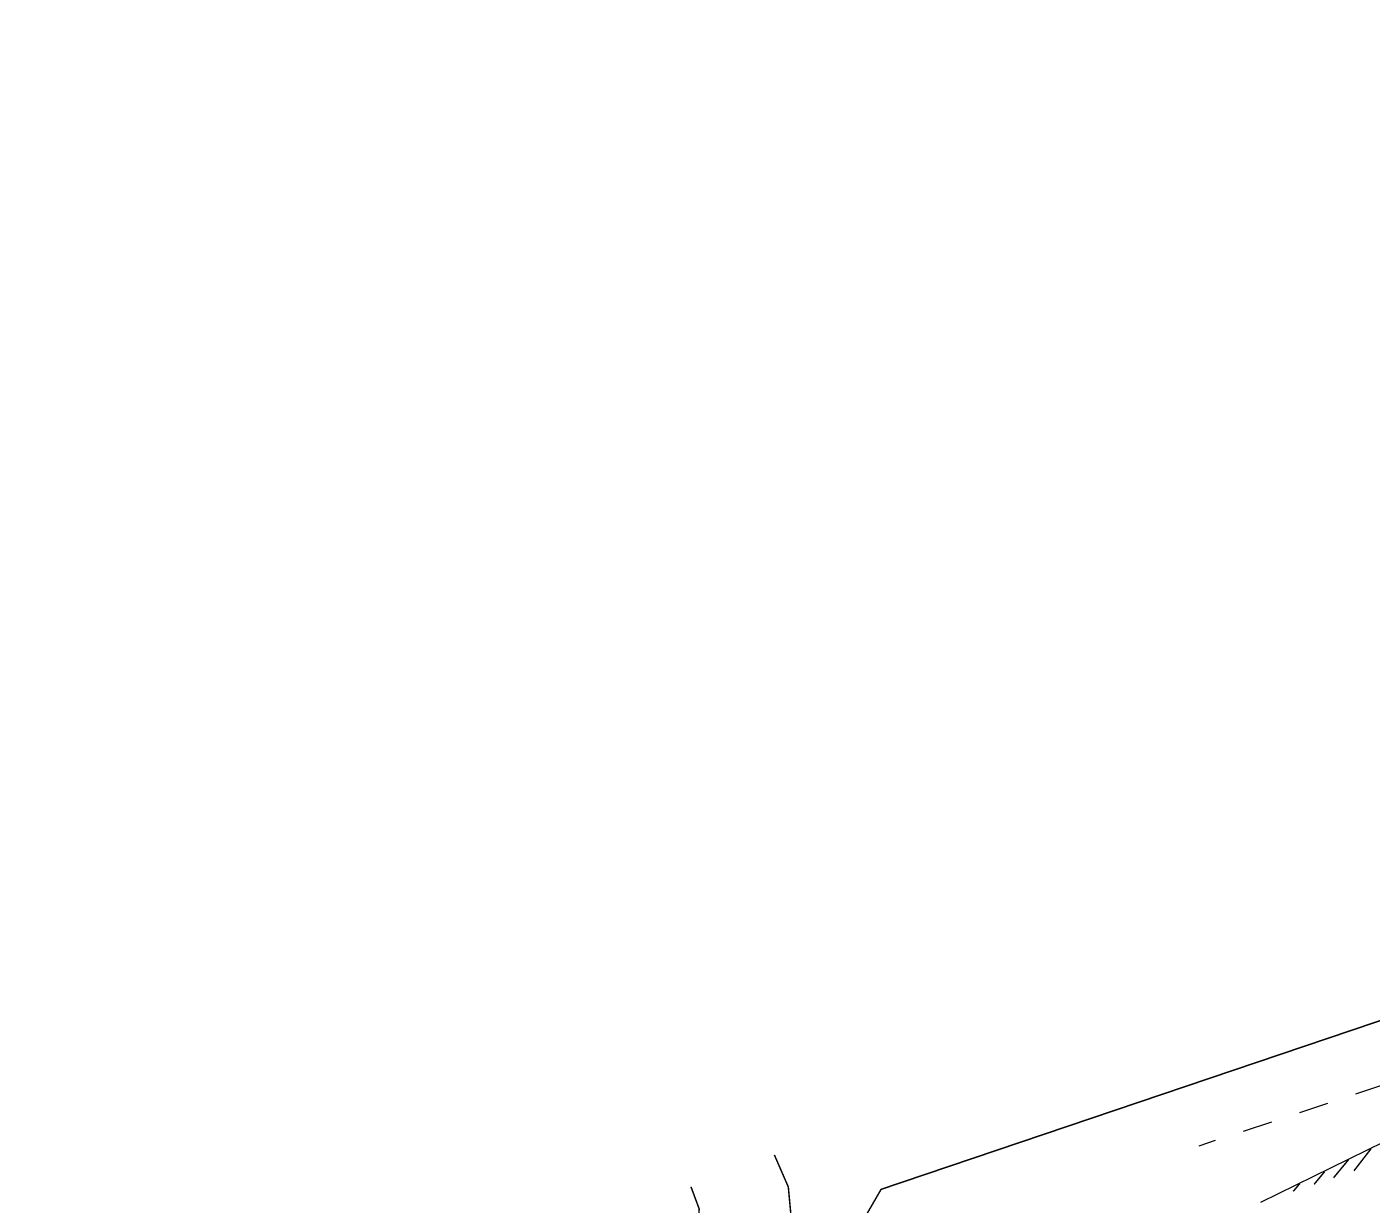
# Model space of a CAD drawing. Extents: x 183304 to 184528, y 666784 to 667526.
# Drawn here: x 184124.7 to 184215.7, y 667336.9 to 667416.7 of the extents above; entities that cross this region are included whole.
import ezdxf

# ---------------------------------------------------------------- set-up
doc = ezdxf.new("R2010")
doc.units = 0
doc.linetypes.add('1-1', pattern=[2, 1, -1])
for name, color, linetype in [('818', 10, '1-1'), ('D-Nativ', 7, '1-1'), ('zeva', 7, 'Continuous')]:
    doc.layers.add(name, color=color, linetype=linetype)

msp = doc.modelspace()

# ---------------------------------------------------------------- linework, layer by layer
at = {"layer": '818', "const_width": 0.1, "flags": 128}
for points in [[(184339.235, 667389.341), (184302.187, 667377.254), (184237.646, 667356.25), (184219.978, 667350.694), (184182.458, 667338.006), (184181.323, 667336.043), (184176.422, 667335.529), (184176.18, 667338.164), (184175.236, 667340.336)], [(184169.59, 667338.184), (184170.145, 667336.684), (184170.086, 667335.454), (184169.485, 667334.289), (184168.587, 667333.729), (184144.581, 667328.306), (184130.839, 667323.719), (184127.955, 667323.27), (184125.534, 667323.168), (184124.701, 667323.332)]]:
    msp.add_lwpolyline(points, dxfattribs=at)
at = {"layer": 'D-Nativ', "ltscale": 2}
msp.add_line((184432.919, 667416.705), (184203.967, 667340.939), dxfattribs=at)
at = {"layer": 'zeva'}
msp.add_line((184222.028, 667343.935), (184208.145, 667337.121), dxfattribs=at)
at = {"layer": 'zeva', "const_width": 0.1}
for points in [[(184214.103, 667340.028), (184213.08, 667338.792)], [(184215.62, 667340.762), (184214.457, 667339.259)], [(184212.465, 667339.194), (184211.763, 667338.347)], [(184210.788, 667338.394), (184210.353, 667337.869)]]:
    msp.add_lwpolyline(points, dxfattribs=at)

doc.saveas('drawing.dxf')
